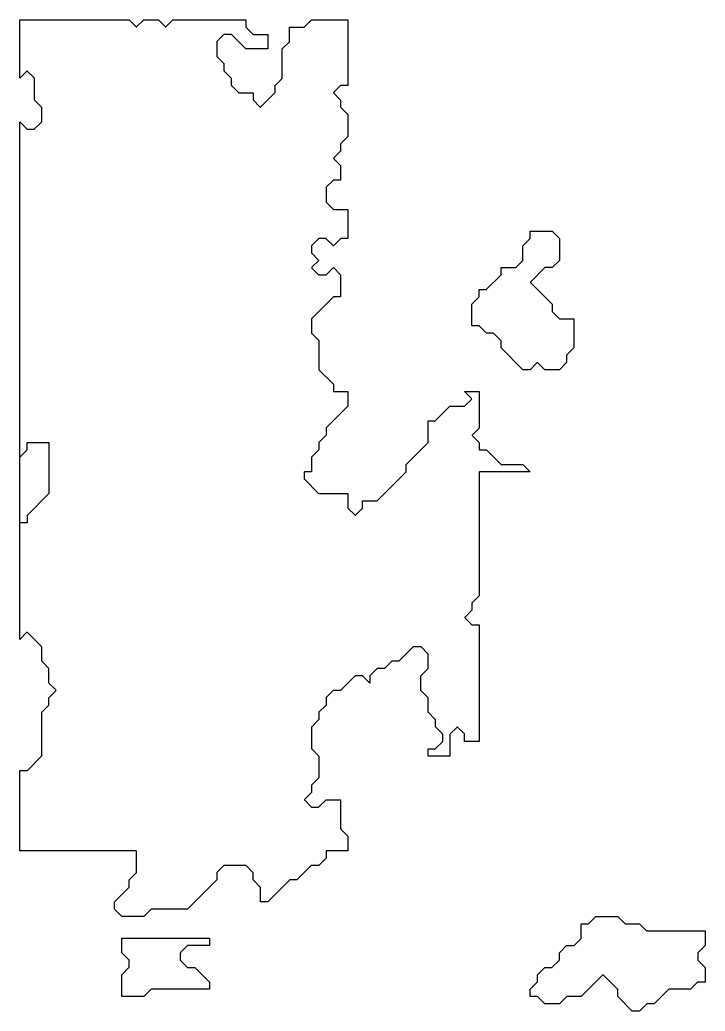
# Model space of a CAD drawing. Header units: metres. Extents: x 0 to 799, y 1 to 1100.
# Drawn here: x 468 to 562, y 963 to 1099 of the extents above; entities that cross this region are included whole.
import ezdxf

# ---------------------------------------------------------------- set-up
doc = ezdxf.new("R2010")
doc.units = ezdxf.units.M
doc.layers.add('forest', color=7, linetype='Continuous')
doc.layers.add('forestfragmentation', color=7, linetype='Continuous')

msp = doc.modelspace()

# ---------------------------------------------------------------- linework, layer by layer
at = {"layer": 'forest', "color": 191}
for points in [[(468, 1014), (468, 1014), (468, 1085), (468, 1085), (468, 1085), (468.97, 1084.03), (468.98, 1084.02), (468.99, 1084.02), (468.99, 1084.01), (469, 1084.01), (469.01, 1084), (469.02, 1084), (469.03, 1084), (469.04, 1084), (469.96, 1084), (469.97, 1084), (469.98, 1084), (469.99, 1084), (470, 1084.01), (470.01, 1084.01), (470.01, 1084.02), (470.02, 1084.02), (470.03, 1084.03), (470.97, 1084.97), (470.98, 1084.98), (470.98, 1084.99), (470.99, 1084.99), (470.99, 1085), (471, 1085.01), (471, 1085.02), (471, 1085.03), (471, 1085.04), (471, 1086.96), (471, 1086.97), (471, 1086.98), (471, 1086.99), (470.99, 1087), (470.99, 1087.01), (470.98, 1087.01), (470.98, 1087.02), (470.97, 1087.03), (470, 1088), (470, 1088), (470, 1088), (470, 1090.96), (470, 1090.97), (470, 1090.98), (470, 1090.99), (469.99, 1091), (469.99, 1091.01), (469.98, 1091.01), (469.98, 1091.02), (469.97, 1091.03), (469.07, 1091.93), (469.06, 1091.94), (469.06, 1091.94), (469.05, 1091.95), (469.04, 1091.95), (469.03, 1091.95), (469.02, 1091.96), (469.01, 1091.96), (469, 1091.96), (468.99, 1091.96), (468.98, 1091.96), (468.97, 1091.95), (468.96, 1091.95), (468.95, 1091.95), (468.94, 1091.94), (468.94, 1091.94), (468.93, 1091.93), (468, 1091), (468, 1091), (468, 1091), (468, 1099), (468, 1099), (468, 1099), (483, 1099), (483, 1099), (483, 1099), (483.93, 1098.07), (483.94, 1098.06), (483.94, 1098.06), (483.95, 1098.05), (483.96, 1098.05), (483.97, 1098.05), (483.98, 1098.04), (483.99, 1098.04), (484, 1098.04), (484.01, 1098.04), (484.02, 1098.04), (484.03, 1098.05), (484.04, 1098.05), (484.05, 1098.05), (484.06, 1098.06), (484.06, 1098.06), (484.07, 1098.07), (485, 1099), (485, 1099), (485, 1099), (487, 1099), (487, 1099), (487, 1099), (487.93, 1098.07), (487.94, 1098.06), (487.94, 1098.06), (487.95, 1098.05), (487.96, 1098.05), (487.97, 1098.05), (487.98, 1098.04), (487.99, 1098.04), (488, 1098.04), (488.01, 1098.04), (488.02, 1098.04), (488.03, 1098.05), (488.04, 1098.05), (488.05, 1098.05), (488.06, 1098.06), (488.06, 1098.06), (488.07, 1098.07), (489, 1099), (489, 1099), (489, 1099), (499, 1099), (499, 1099), (499, 1099), (499, 1098.04), (499, 1098.03), (499, 1098.02), (499, 1098.01), (499.01, 1098), (499.01, 1097.99), (499.02, 1097.99), (499.02, 1097.98), (499.03, 1097.97), (499.97, 1097.03), (499.98, 1097.02), (499.99, 1097.02), (499.99, 1097.01), (500, 1097.01), (500.01, 1097), (500.02, 1097), (500.03, 1097), (500.04, 1097), (502, 1097), (502, 1097), (502, 1097), (502, 1095), (502, 1095), (502, 1095), (499, 1095), (499, 1095), (499, 1095), (497.03, 1096.97), (497.02, 1096.98), (497.01, 1096.98), (497.01, 1096.99), (497, 1096.99), (496.99, 1097), (496.98, 1097), (496.97, 1097), (496.96, 1097), (496.04, 1097), (496.03, 1097), (496.02, 1097), (496.01, 1097), (496, 1096.99), (495.99, 1096.99), (495.99, 1096.98), (495.98, 1096.98), (495.97, 1096.97), (495.03, 1096.03), (495.02, 1096.02), (495.02, 1096.01), (495.01, 1096.01), (495.01, 1096), (495, 1095.99), (495, 1095.98), (495, 1095.97), (495, 1095.96), (495, 1094.04), (495, 1094.03), (495, 1094.02), (495, 1094.01), (495.01, 1094), (495.01, 1093.99), (495.02, 1093.99), (495.02, 1093.98), (495.03, 1093.97), (496, 1093), (496, 1093), (496, 1093), (496, 1092.04), (496, 1092.03), (496, 1092.02), (496, 1092.01), (496.01, 1092), (496.01, 1091.99), (496.02, 1091.99), (496.02, 1091.98), (496.03, 1091.97), (497, 1091), (497, 1091), (497, 1091), (497, 1090.04), (497, 1090.03), (497, 1090.02), (497, 1090.01), (497.01, 1090), (497.01, 1089.99), (497.02, 1089.99), (497.02, 1089.98), (497.03, 1089.97), (497.97, 1089.03), (497.98, 1089.02), (497.99, 1089.02), (497.99, 1089.01), (498, 1089.01), (498.01, 1089), (498.02, 1089), (498.03, 1089), (498.04, 1089), (500, 1089), (500, 1089), (500, 1089), (500, 1088.04), (500, 1088.03), (500, 1088.02), (500, 1088.01), (500.01, 1088), (500.01, 1087.99), (500.02, 1087.99), (500.02, 1087.98), (500.03, 1087.97), (500.93, 1087.07), (500.94, 1087.06), (500.94, 1087.06), (500.95, 1087.05), (500.96, 1087.05), (500.97, 1087.05), (500.98, 1087.04), (500.99, 1087.04), (501, 1087.04), (501.01, 1087.04), (501.02, 1087.04), (501.03, 1087.05), (501.04, 1087.05), (501.05, 1087.05), (501.06, 1087.06), (501.06, 1087.06), (501.07, 1087.07), (502.97, 1088.97), (502.98, 1088.98), (502.98, 1088.99), (502.99, 1088.99), (502.99, 1089), (503, 1089.01), (503, 1089.02), (503, 1089.03), (503, 1089.04), (503, 1090), (503, 1090), (503, 1090), (503.97, 1090.97), (503.98, 1090.98), (503.98, 1090.99), (503.99, 1090.99), (503.99, 1091), (504, 1091.01), (504, 1091.02), (504, 1091.03), (504, 1091.04), (504, 1095), (504, 1095), (504, 1095), (504.97, 1095.97), (504.98, 1095.98), (504.98, 1095.99), (504.99, 1095.99), (504.99, 1096), (505, 1096.01), (505, 1096.02), (505, 1096.03), (505, 1096.04), (505, 1098), (505, 1098), (505, 1098), (506.96, 1098), (506.97, 1098), (506.98, 1098), (506.99, 1098), (507, 1098.01), (507.01, 1098.01), (507.01, 1098.02), (507.02, 1098.02), (507.03, 1098.03), (508, 1099), (508, 1099), (508, 1099), (513, 1099), (513, 1099), (513, 1099), (513, 1090), (513, 1090), (513, 1090), (512.04, 1090), (512.03, 1090), (512.02, 1090), (512.01, 1090), (512, 1089.99), (511.99, 1089.99), (511.99, 1089.98), (511.98, 1089.98), (511.97, 1089.97), (511.07, 1089.07), (511.06, 1089.06), (511.06, 1089.06), (511.05, 1089.05), (511.05, 1089.04), (511.05, 1089.03), (511.04, 1089.02), (511.04, 1089.01), (511.04, 1089), (511.04, 1088.99), (511.04, 1088.98), (511.05, 1088.97), (511.05, 1088.96), (511.05, 1088.95), (511.06, 1088.94), (511.06, 1088.94), (511.07, 1088.93), (512, 1088), (512, 1088), (512, 1088), (512, 1087.04), (512, 1087.03), (512, 1087.02), (512, 1087.01), (512.01, 1087), (512.01, 1086.99), (512.02, 1086.99), (512.02, 1086.98), (512.03, 1086.97), (513, 1086), (513, 1086), (513, 1086), (513, 1083), (513, 1083), (513, 1083), (512.03, 1082.03), (512.02, 1082.02), (512.02, 1082.01), (512.01, 1082.01), (512.01, 1082), (512, 1081.99), (512, 1081.98), (512, 1081.97), (512, 1081.96), (512, 1081), (512, 1081), (512, 1081), (511.07, 1080.07), (511.06, 1080.06), (511.06, 1080.06), (511.05, 1080.05), (511.05, 1080.04), (511.05, 1080.03), (511.04, 1080.02), (511.04, 1080.01), (511.04, 1080), (511.04, 1079.99), (511.04, 1079.98), (511.05, 1079.97), (511.05, 1079.96), (511.05, 1079.95), (511.06, 1079.94), (511.06, 1079.94), (511.07, 1079.93), (512, 1079), (512, 1079), (512, 1079), (512, 1077), (512, 1077), (512, 1077), (511.04, 1077), (511.03, 1077), (511.02, 1077), (511.01, 1077), (511, 1076.99), (510.99, 1076.99), (510.99, 1076.98), (510.98, 1076.98), (510.97, 1076.97), (510.03, 1076.03), (510.02, 1076.02), (510.02, 1076.01), (510.01, 1076.01), (510.01, 1076), (510, 1075.99), (510, 1075.98), (510, 1075.97), (510, 1075.96), (510, 1074.04), (510, 1074.03), (510, 1074.02), (510, 1074.01), (510.01, 1074), (510.01, 1073.99), (510.02, 1073.99), (510.02, 1073.98), (510.03, 1073.97), (510.97, 1073.03), (510.98, 1073.02), (510.99, 1073.02), (510.99, 1073.01), (511, 1073.01), (511.01, 1073), (511.02, 1073), (511.03, 1073), (511.04, 1073), (513, 1073), (513, 1073), (513, 1073), (513, 1069), (513, 1069), (513, 1069), (512.04, 1069), (512.03, 1069), (512.02, 1069), (512.01, 1069), (512, 1068.99), (511.99, 1068.99), (511.99, 1068.98), (511.98, 1068.98), (511.97, 1068.97), (511, 1068), (511, 1068), (511, 1068), (510.03, 1068.97), (510.02, 1068.98), (510.01, 1068.98), (510.01, 1068.99), (510, 1068.99), (509.99, 1069), (509.98, 1069), (509.97, 1069), (509.96, 1069), (509.04, 1069), (509.03, 1069), (509.02, 1069), (509.01, 1069), (509, 1068.99), (508.99, 1068.99), (508.99, 1068.98), (508.98, 1068.98), (508.97, 1068.97), (508.03, 1068.03), (508.02, 1068.02), (508.02, 1068.01), (508.01, 1068.01), (508.01, 1068), (508, 1067.99), (508, 1067.98), (508, 1067.97), (508, 1067.96), (508, 1067.04), (508, 1067.03), (508, 1067.02), (508, 1067.01), (508.01, 1067), (508.01, 1066.99), (508.02, 1066.99), (508.02, 1066.98), (508.03, 1066.97), (509, 1066), (509, 1066), (509, 1066), (508.07, 1065.07), (508.06, 1065.06), (508.06, 1065.06), (508.05, 1065.05), (508.05, 1065.04), (508.05, 1065.03), (508.04, 1065.02), (508.04, 1065.01), (508.04, 1065), (508.04, 1064.99), (508.04, 1064.98), (508.05, 1064.97), (508.05, 1064.96), (508.05, 1064.95), (508.06, 1064.94), (508.06, 1064.94), (508.07, 1064.93), (508.97, 1064.03), (508.98, 1064.02), (508.99, 1064.02), (508.99, 1064.01), (509, 1064.01), (509.01, 1064), (509.02, 1064), (509.03, 1064), (509.04, 1064), (509.96, 1064), (509.97, 1064), (509.98, 1064), (509.99, 1064), (510, 1064.01), (510.01, 1064.01), (510.01, 1064.02), (510.02, 1064.02), (510.03, 1064.03), (511, 1065), (511, 1065), (511, 1065), (512, 1064), (512, 1064), (512, 1064), (512, 1061), (512, 1061), (512, 1061), (511.04, 1061), (511.03, 1061), (511.02, 1061), (511.01, 1061), (511, 1060.99), (510.99, 1060.99), (510.99, 1060.98), (510.98, 1060.98), (510.97, 1060.97), (508.03, 1058.03), (508.02, 1058.02), (508.02, 1058.01), (508.01, 1058.01), (508.01, 1058), (508, 1057.99), (508, 1057.98), (508, 1057.97), (508, 1057.96), (508, 1056.04), (508, 1056.03), (508, 1056.02), (508, 1056.01), (508.01, 1056), (508.01, 1055.99), (508.02, 1055.99), (508.02, 1055.98), (508.03, 1055.97), (509, 1055), (509, 1055), (509, 1055), (509, 1051.04), (509, 1051.03), (509, 1051.02), (509, 1051.01), (509.01, 1051), (509.01, 1050.99), (509.02, 1050.99), (509.02, 1050.98), (509.03, 1050.97), (511, 1049), (511, 1049), (511, 1049), (511, 1048.1), (511, 1048.09), (511, 1048.08), (511, 1048.07), (511.01, 1048.06), (511.01, 1048.05), (511.02, 1048.04), (511.02, 1048.04), (511.03, 1048.03), (511.04, 1048.02), (511.04, 1048.02), (511.05, 1048.01), (511.06, 1048.01), (511.07, 1048), (511.08, 1048), (511.09, 1048), (511.1, 1048), (513, 1048), (513, 1048), (513, 1048), (513, 1046), (513, 1046), (513, 1046), (510.03, 1043.03), (510.02, 1043.02), (510.02, 1043.01), (510.01, 1043.01), (510.01, 1043), (510, 1042.99), (510, 1042.98), (510, 1042.97), (510, 1042.96), (510, 1042), (510, 1042), (510, 1042), (509.03, 1041.03), (509.02, 1041.02), (509.02, 1041.01), (509.01, 1041.01), (509.01, 1041), (509, 1040.99), (509, 1040.98), (509, 1040.97), (509, 1040.96), (509, 1040), (509, 1040), (509, 1040), (508.03, 1039.03), (508.02, 1039.02), (508.02, 1039.01), (508.01, 1039.01), (508.01, 1039), (508, 1038.99), (508, 1038.98), (508, 1038.97), (508, 1038.96), (508, 1037), (508, 1037), (508, 1037), (507.1, 1037), (507.09, 1037), (507.08, 1037), (507.07, 1037), (507.06, 1036.99), (507.05, 1036.99), (507.04, 1036.98), (507.04, 1036.98), (507.03, 1036.97), (507.02, 1036.96), (507.02, 1036.96), (507.01, 1036.95), (507.01, 1036.94), (507, 1036.93), (507, 1036.92), (507, 1036.91), (507, 1036.9), (507, 1036.04), (507, 1036.03), (507, 1036.02), (507, 1036.01), (507.01, 1036), (507.01, 1035.99), (507.02, 1035.99), (507.02, 1035.98), (507.03, 1035.97), (508.97, 1034.03), (508.98, 1034.02), (508.99, 1034.02), (508.99, 1034.01), (509, 1034.01), (509.01, 1034), (509.02, 1034), (509.03, 1034), (509.04, 1034), (513, 1034), (513, 1034), (513, 1034), (513, 1032.04), (513, 1032.03), (513, 1032.02), (513, 1032.01), (513.01, 1032), (513.01, 1031.99), (513.02, 1031.99), (513.02, 1031.98), (513.03, 1031.97), (513.93, 1031.07), (513.94, 1031.06), (513.94, 1031.06), (513.95, 1031.05), (513.96, 1031.05), (513.97, 1031.05), (513.98, 1031.04), (513.99, 1031.04), (514, 1031.04), (514.01, 1031.04), (514.02, 1031.04), (514.03, 1031.05), (514.04, 1031.05), (514.05, 1031.05), (514.06, 1031.06), (514.06, 1031.06), (514.07, 1031.07), (514.97, 1031.97), (514.98, 1031.98), (514.98, 1031.99), (514.99, 1031.99), (514.99, 1032), (515, 1032.01), (515, 1032.02), (515, 1032.03), (515, 1032.04), (515, 1033), (515, 1033), (515, 1033), (516.96, 1033), (516.97, 1033), (516.98, 1033), (516.99, 1033), (517, 1033.01), (517.01, 1033.01), (517.01, 1033.02), (517.02, 1033.02), (517.03, 1033.03), (520.97, 1036.97), (520.98, 1036.98), (520.98, 1036.99), (520.99, 1036.99), (520.99, 1037), (521, 1037.01), (521, 1037.02), (521, 1037.03), (521, 1037.04), (521, 1038), (521, 1038), (521, 1038), (523.97, 1040.97), (523.98, 1040.98), (523.98, 1040.99), (523.99, 1040.99), (523.99, 1041), (524, 1041.01), (524, 1041.02), (524, 1041.03), (524, 1041.04), (524, 1044), (524, 1044), (524, 1044), (524.96, 1044), (524.97, 1044), (524.98, 1044), (524.99, 1044), (525, 1044.01), (525.01, 1044.01), (525.01, 1044.02), (525.02, 1044.02), (525.03, 1044.03), (527, 1046), (527, 1046), (527, 1046), (528.96, 1046), (528.97, 1046), (528.98, 1046), (528.99, 1046), (529, 1046.01), (529.01, 1046.01), (529.01, 1046.02), (529.02, 1046.02), (529.03, 1046.03), (529.93, 1046.93), (529.94, 1046.94), (529.94, 1046.94), (529.95, 1046.95), (529.95, 1046.96), (529.95, 1046.97), (529.96, 1046.98), (529.96, 1046.99), (529.96, 1047), (529.96, 1047.01), (529.96, 1047.02), (529.95, 1047.03), (529.95, 1047.04), (529.95, 1047.05), (529.94, 1047.06), (529.94, 1047.06), (529.93, 1047.07), (529, 1048), (529, 1048), (529, 1048), (531, 1048), (531, 1048), (531, 1048), (531, 1043), (531, 1043), (531, 1043), (530.07, 1042.07), (530.06, 1042.06), (530.06, 1042.06), (530.05, 1042.05), (530.05, 1042.04), (530.05, 1042.03), (530.04, 1042.02), (530.04, 1042.01), (530.04, 1042), (530.04, 1041.99), (530.04, 1041.98), (530.05, 1041.97), (530.05, 1041.96), (530.05, 1041.95), (530.06, 1041.94), (530.06, 1041.94), (530.07, 1041.93), (531, 1041), (531, 1041), (531, 1041), (531, 1040.1), (531, 1040.09), (531, 1040.08), (531, 1040.07), (531.01, 1040.06), (531.01, 1040.05), (531.02, 1040.04), (531.02, 1040.04), (531.03, 1040.03), (531.04, 1040.02), (531.04, 1040.02), (531.05, 1040.01), (531.06, 1040.01), (531.07, 1040), (531.08, 1040), (531.09, 1040), (531.1, 1040), (532, 1040), (532, 1040), (532, 1040), (533.97, 1038.03), (533.98, 1038.02), (533.99, 1038.02), (533.99, 1038.01), (534, 1038.01), (534.01, 1038), (534.02, 1038), (534.03, 1038), (534.04, 1038), (537, 1038), (537, 1038), (537, 1038), (538, 1037), (538, 1037), (538, 1037), (531.1, 1037), (531.09, 1037), (531.08, 1037), (531.07, 1037), (531.06, 1036.99), (531.05, 1036.99), (531.04, 1036.98), (531.04, 1036.98), (531.03, 1036.97), (531.02, 1036.96), (531.02, 1036.96), (531.01, 1036.95), (531.01, 1036.94), (531, 1036.93), (531, 1036.92), (531, 1036.91), (531, 1036.9), (531, 1020), (531, 1020), (531, 1020), (530.03, 1019.03), (530.02, 1019.02), (530.02, 1019.01), (530.01, 1019.01), (530.01, 1019), (530, 1018.99), (530, 1018.98), (530, 1018.97), (530, 1018.96), (530, 1018), (530, 1018), (530, 1018), (529.07, 1017.07), (529.06, 1017.06), (529.06, 1017.06), (529.05, 1017.05), (529.05, 1017.04), (529.05, 1017.03), (529.04, 1017.02), (529.04, 1017.01), (529.04, 1017), (529.04, 1016.99), (529.04, 1016.98), (529.05, 1016.97), (529.05, 1016.96), (529.05, 1016.95), (529.06, 1016.94), (529.06, 1016.94), (529.07, 1016.93), (529.97, 1016.03), (529.98, 1016.02), (529.99, 1016.02), (529.99, 1016.01), (530, 1016.01), (530.01, 1016), (530.02, 1016), (530.03, 1016), (530.04, 1016), (531, 1016), (531, 1016), (531, 1016), (531, 1000), (531, 1000), (531, 1000), (529, 1000), (529, 1000), (529, 1000), (529, 1000.96), (529, 1000.97), (529, 1000.98), (529, 1000.99), (528.99, 1001), (528.99, 1001.01), (528.98, 1001.01), (528.98, 1001.02), (528.97, 1001.03), (528.07, 1001.93), (528.06, 1001.94), (528.06, 1001.94), (528.05, 1001.95), (528.04, 1001.95), (528.03, 1001.95), (528.02, 1001.96), (528.01, 1001.96), (528, 1001.96), (527.99, 1001.96), (527.98, 1001.96), (527.97, 1001.95), (527.96, 1001.95), (527.95, 1001.95), (527.94, 1001.94), (527.94, 1001.94), (527.93, 1001.93), (527.03, 1001.03), (527.02, 1001.02), (527.02, 1001.01), (527.01, 1001.01), (527.01, 1001), (527, 1000.99), (527, 1000.98), (527, 1000.97), (527, 1000.96), (527, 998), (527, 998), (527, 998), (524, 998), (524, 998), (524, 998), (524, 999), (524, 999), (524, 999), (524.96, 999), (524.97, 999), (524.98, 999), (524.99, 999), (525, 999.01), (525.01, 999.01), (525.01, 999.02), (525.02, 999.02), (525.03, 999.03), (525.97, 999.97), (525.98, 999.98), (525.98, 999.99), (525.99, 999.99), (525.99, 1000), (526, 1000.01), (526, 1000.02), (526, 1000.03), (526, 1000.04), (526, 1000.96), (526, 1000.97), (526, 1000.98), (526, 1000.99), (525.99, 1001), (525.99, 1001.01), (525.98, 1001.01), (525.98, 1001.02), (525.97, 1001.03), (525, 1002), (525, 1002), (525, 1002), (525, 1002.96), (525, 1002.97), (525, 1002.98), (525, 1002.99), (524.99, 1003), (524.99, 1003.01), (524.98, 1003.01), (524.98, 1003.02), (524.97, 1003.03), (524, 1004), (524, 1004), (524, 1004), (524, 1005.96), (524, 1005.97), (524, 1005.98), (524, 1005.99), (523.99, 1006), (523.99, 1006.01), (523.98, 1006.01), (523.98, 1006.02), (523.97, 1006.03), (523, 1007), (523, 1007), (523, 1007), (523, 1009), (523, 1009), (523, 1009), (523.97, 1009.97), (523.98, 1009.98), (523.98, 1009.99), (523.99, 1009.99), (523.99, 1010), (524, 1010.01), (524, 1010.02), (524, 1010.03), (524, 1010.04), (524, 1011.96), (524, 1011.97), (524, 1011.98), (524, 1011.99), (523.99, 1012), (523.99, 1012.01), (523.98, 1012.01), (523.98, 1012.02), (523.97, 1012.03), (523.03, 1012.97), (523.02, 1012.98), (523.01, 1012.98), (523.01, 1012.99), (523, 1012.99), (522.99, 1013), (522.98, 1013), (522.97, 1013), (522.96, 1013), (522.04, 1013), (522.03, 1013), (522.02, 1013), (522.01, 1013), (522, 1012.99), (521.99, 1012.99), (521.99, 1012.98), (521.98, 1012.98), (521.97, 1012.97), (520, 1011), (520, 1011), (520, 1011), (519.04, 1011), (519.03, 1011), (519.02, 1011), (519.01, 1011), (519, 1010.99), (518.99, 1010.99), (518.99, 1010.98), (518.98, 1010.98), (518.97, 1010.97), (518, 1010), (518, 1010), (518, 1010), (517.04, 1010), (517.03, 1010), (517.02, 1010), (517.01, 1010), (517, 1009.99), (516.99, 1009.99), (516.99, 1009.98), (516.98, 1009.98), (516.97, 1009.97), (516.03, 1009.03), (516.02, 1009.02), (516.02, 1009.01), (516.01, 1009.01), (516.01, 1009), (516, 1008.99), (516, 1008.98), (516, 1008.97), (516, 1008.96), (516, 1008), (516, 1008), (516, 1008), (515.03, 1008.97), (515.02, 1008.98), (515.01, 1008.98), (515.01, 1008.99), (515, 1008.99), (514.99, 1009), (514.98, 1009), (514.97, 1009), (514.96, 1009), (514.04, 1009), (514.03, 1009), (514.02, 1009), (514.01, 1009), (514, 1008.99), (513.99, 1008.99), (513.99, 1008.98), (513.98, 1008.98), (513.97, 1008.97), (512, 1007), (512, 1007), (512, 1007), (511.04, 1007), (511.03, 1007), (511.02, 1007), (511.01, 1007), (511, 1006.99), (510.99, 1006.99), (510.99, 1006.98), (510.98, 1006.98), (510.97, 1006.97), (510.03, 1006.03), (510.02, 1006.02), (510.02, 1006.01), (510.01, 1006.01), (510.01, 1006), (510, 1005.99), (510, 1005.98), (510, 1005.97), (510, 1005.96), (510, 1005), (510, 1005), (510, 1005), (509.03, 1004.03), (509.02, 1004.02), (509.02, 1004.01), (509.01, 1004.01), (509.01, 1004), (509, 1003.99), (509, 1003.98), (509, 1003.97), (509, 1003.96), (509, 1003), (509, 1003), (509, 1003), (508.03, 1002.03), (508.02, 1002.02), (508.02, 1002.01), (508.01, 1002.01), (508.01, 1002), (508, 1001.99), (508, 1001.98), (508, 1001.97), (508, 1001.96), (508, 999.04), (508, 999.03), (508, 999.02), (508, 999.01), (508.01, 999), (508.01, 998.99), (508.02, 998.99), (508.02, 998.98), (508.03, 998.97), (509, 998), (509, 998), (509, 998), (509, 995), (509, 995), (509, 995), (508.03, 994.03), (508.02, 994.02), (508.02, 994.01), (508.01, 994.01), (508.01, 994), (508, 993.99), (508, 993.98), (508, 993.97), (508, 993.96), (508, 993), (508, 993), (508, 993), (507.07, 992.07), (507.06, 992.06), (507.06, 992.06), (507.05, 992.05), (507.05, 992.04), (507.05, 992.03), (507.04, 992.02), (507.04, 992.01), (507.04, 992), (507.04, 991.99), (507.04, 991.98), (507.05, 991.97), (507.05, 991.96), (507.05, 991.95), (507.06, 991.94), (507.06, 991.94), (507.07, 991.93), (507.97, 991.03), (507.98, 991.02), (507.99, 991.02), (507.99, 991.01), (508, 991.01), (508.01, 991), (508.02, 991), (508.03, 991), (508.04, 991), (508.96, 991), (508.97, 991), (508.98, 991), (508.99, 991), (509, 991.01), (509.01, 991.01), (509.01, 991.02), (509.02, 991.02), (509.03, 991.03), (510, 992), (510, 992), (510, 992), (512, 992), (512, 992), (512, 992), (512, 988.04), (512, 988.03), (512, 988.02), (512, 988.01), (512.01, 988), (512.01, 987.99), (512.02, 987.99), (512.02, 987.98), (512.03, 987.97), (513, 987), (513, 987), (513, 987), (513, 985), (513, 985), (513, 985), (510.1, 985), (510.09, 985), (510.08, 985), (510.07, 985), (510.06, 984.99), (510.05, 984.99), (510.04, 984.98), (510.04, 984.98), (510.03, 984.97), (510.02, 984.96), (510.02, 984.96), (510.01, 984.95), (510.01, 984.94), (510, 984.93), (510, 984.92), (510, 984.91), (510, 984.9), (510, 984), (510, 984), (510, 984), (509, 983), (509, 983), (509, 983), (508.04, 983), (508.03, 983), (508.02, 983), (508.01, 983), (508, 982.99), (507.99, 982.99), (507.99, 982.98), (507.98, 982.98), (507.97, 982.97), (506, 981), (506, 981), (506, 981), (505.04, 981), (505.03, 981), (505.02, 981), (505.01, 981), (505, 980.99), (504.99, 980.99), (504.99, 980.98), (504.98, 980.98), (504.97, 980.97), (502, 978), (502, 978), (502, 978), (501, 978), (501, 978), (501, 978), (501, 979.96), (501, 979.97), (501, 979.98), (501, 979.99), (500.99, 980), (500.99, 980.01), (500.98, 980.01), (500.98, 980.02), (500.97, 980.03), (500, 981), (500, 981), (500, 981), (500, 981.96), (500, 981.97), (500, 981.98), (500, 981.99), (499.99, 982), (499.99, 982.01), (499.98, 982.01), (499.98, 982.02), (499.97, 982.03), (499.03, 982.97), (499.02, 982.98), (499.01, 982.98), (499.01, 982.99), (499, 982.99), (498.99, 983), (498.98, 983), (498.97, 983), (498.96, 983), (496.04, 983), (496.03, 983), (496.02, 983), (496.01, 983), (496, 982.99), (495.99, 982.99), (495.99, 982.98), (495.98, 982.98), (495.97, 982.97), (495.03, 982.03), (495.02, 982.02), (495.02, 982.01), (495.01, 982.01), (495.01, 982), (495, 981.99), (495, 981.98), (495, 981.97), (495, 981.96), (495, 981), (495, 981), (495, 981), (491, 977), (491, 977), (491, 977), (486.04, 977), (486.03, 977), (486.02, 977), (486.01, 977), (486, 976.99), (485.99, 976.99), (485.99, 976.98), (485.98, 976.98), (485.97, 976.97), (485, 976), (485, 976), (485, 976), (482, 976), (482, 976), (482, 976), (481, 977), (481, 977), (481, 977), (481, 978), (481, 978), (481, 978), (482.97, 979.97), (482.98, 979.98), (482.98, 979.99), (482.99, 979.99), (482.99, 980), (483, 980.01), (483, 980.02), (483, 980.03), (483, 980.04), (483, 981), (483, 981), (483, 981), (483.97, 981.97), (483.98, 981.98), (483.98, 981.99), (483.99, 981.99), (483.99, 982), (484, 982.01), (484, 982.02), (484, 982.03), (484, 982.04), (484, 984.9), (484, 984.91), (484, 984.92), (484, 984.93), (483.99, 984.94), (483.99, 984.95), (483.98, 984.96), (483.98, 984.96), (483.97, 984.97), (483.96, 984.98), (483.96, 984.98), (483.95, 984.99), (483.94, 984.99), (483.93, 985), (483.92, 985), (483.91, 985), (483.9, 985), (468, 985), (468, 985), (468, 985), (468, 996), (468, 996), (468, 996), (468.96, 996), (468.97, 996), (468.98, 996), (468.99, 996), (469, 996.01), (469.01, 996.01), (469.01, 996.02), (469.02, 996.02), (469.03, 996.03), (470.97, 997.97), (470.98, 997.98), (470.98, 997.99), (470.99, 997.99), (470.99, 998), (471, 998.01), (471, 998.02), (471, 998.03), (471, 998.04), (471, 1004), (471, 1004), (471, 1004), (471.97, 1004.97), (471.98, 1004.98), (471.98, 1004.99), (471.99, 1004.99), (471.99, 1005), (472, 1005.01), (472, 1005.02), (472, 1005.03), (472, 1005.04), (472, 1006), (472, 1006), (472, 1006), (472.93, 1006.93), (472.94, 1006.94), (472.94, 1006.94), (472.95, 1006.95), (472.95, 1006.96), (472.95, 1006.97), (472.96, 1006.98), (472.96, 1006.99), (472.96, 1007), (472.96, 1007.01), (472.96, 1007.02), (472.95, 1007.03), (472.95, 1007.04), (472.95, 1007.05), (472.94, 1007.06), (472.94, 1007.06), (472.93, 1007.07), (472, 1008), (472, 1008), (472, 1008), (472, 1009.96), (472, 1009.97), (472, 1009.98), (472, 1009.99), (471.99, 1010), (471.99, 1010.01), (471.98, 1010.01), (471.98, 1010.02), (471.97, 1010.03), (471, 1011), (471, 1011), (471, 1011), (471, 1012.96), (471, 1012.97), (471, 1012.98), (471, 1012.99), (470.99, 1013), (470.99, 1013.01), (470.98, 1013.01), (470.98, 1013.02), (470.97, 1013.03), (469.07, 1014.93), (469.06, 1014.94), (469.06, 1014.94), (469.05, 1014.95), (469.04, 1014.95), (469.03, 1014.95), (469.02, 1014.96), (469.01, 1014.96), (469, 1014.96), (468.99, 1014.96), (468.98, 1014.96), (468.97, 1014.95), (468.96, 1014.95), (468.95, 1014.95), (468.94, 1014.94), (468.94, 1014.94), (468.93, 1014.93), (468, 1014), (468, 1014)], [(530, 1057), (530, 1057), (530, 1060), (530, 1060), (530, 1060), (530.97, 1060.97), (530.98, 1060.98), (530.98, 1060.99), (530.99, 1060.99), (530.99, 1061), (531, 1061.01), (531, 1061.02), (531, 1061.03), (531, 1061.04), (531, 1062), (531, 1062), (531, 1062), (531.96, 1062), (531.97, 1062), (531.98, 1062), (531.99, 1062), (532, 1062.01), (532.01, 1062.01), (532.01, 1062.02), (532.02, 1062.02), (532.03, 1062.03), (533.97, 1063.97), (533.98, 1063.98), (533.98, 1063.99), (533.99, 1063.99), (533.99, 1064), (534, 1064.01), (534, 1064.02), (534, 1064.03), (534, 1064.04), (534, 1065), (534, 1065), (534, 1065), (535.96, 1065), (535.97, 1065), (535.98, 1065), (535.99, 1065), (536, 1065.01), (536.01, 1065.01), (536.01, 1065.02), (536.02, 1065.02), (536.03, 1065.03), (536.97, 1065.97), (536.98, 1065.98), (536.98, 1065.99), (536.99, 1065.99), (536.99, 1066), (537, 1066.01), (537, 1066.02), (537, 1066.03), (537, 1066.04), (537, 1068), (537, 1068), (537, 1068), (537.97, 1068.97), (537.98, 1068.98), (537.98, 1068.99), (537.99, 1068.99), (537.99, 1069), (538, 1069.01), (538, 1069.02), (538, 1069.03), (538, 1069.04), (538, 1070), (538, 1070), (538, 1070), (541, 1070), (541, 1070), (541, 1070), (542, 1069), (542, 1069), (542, 1069), (542, 1066), (542, 1066), (542, 1066), (541, 1065), (541, 1065), (541, 1065), (540.04, 1065), (540.03, 1065), (540.02, 1065), (540.01, 1065), (540, 1064.99), (539.99, 1064.99), (539.99, 1064.98), (539.98, 1064.98), (539.97, 1064.97), (538.07, 1063.07), (538.06, 1063.06), (538.06, 1063.06), (538.05, 1063.05), (538.05, 1063.04), (538.05, 1063.03), (538.04, 1063.02), (538.04, 1063.01), (538.04, 1063), (538.04, 1062.99), (538.04, 1062.98), (538.05, 1062.97), (538.05, 1062.96), (538.05, 1062.95), (538.06, 1062.94), (538.06, 1062.94), (538.07, 1062.93), (541, 1060), (541, 1060), (541, 1060), (541, 1059.04), (541, 1059.03), (541, 1059.02), (541, 1059.01), (541.01, 1059), (541.01, 1058.99), (541.02, 1058.99), (541.02, 1058.98), (541.03, 1058.97), (541.97, 1058.03), (541.98, 1058.02), (541.99, 1058.02), (541.99, 1058.01), (542, 1058.01), (542.01, 1058), (542.02, 1058), (542.03, 1058), (542.04, 1058), (544, 1058), (544, 1058), (544, 1058), (544, 1054), (544, 1054), (544, 1054), (543.03, 1053.03), (543.02, 1053.02), (543.02, 1053.01), (543.01, 1053.01), (543.01, 1053), (543, 1052.99), (543, 1052.98), (543, 1052.97), (543, 1052.96), (543, 1052), (543, 1052), (543, 1052), (542, 1051), (542, 1051), (542, 1051), (540, 1051), (540, 1051), (540, 1051), (539.07, 1051.93), (539.06, 1051.94), (539.06, 1051.94), (539.05, 1051.95), (539.04, 1051.95), (539.03, 1051.95), (539.02, 1051.96), (539.01, 1051.96), (539, 1051.96), (538.99, 1051.96), (538.98, 1051.96), (538.97, 1051.95), (538.96, 1051.95), (538.95, 1051.95), (538.94, 1051.94), (538.94, 1051.94), (538.93, 1051.93), (538, 1051), (538, 1051), (538, 1051), (537, 1051), (537, 1051), (537, 1051), (534, 1054), (534, 1054), (534, 1054), (534, 1054.96), (534, 1054.97), (534, 1054.98), (534, 1054.99), (533.99, 1055), (533.99, 1055.01), (533.98, 1055.01), (533.98, 1055.02), (533.97, 1055.03), (533.03, 1055.97), (533.02, 1055.98), (533.01, 1055.98), (533.01, 1055.99), (533, 1055.99), (532.99, 1056), (532.98, 1056), (532.97, 1056), (532.96, 1056), (532, 1056), (532, 1056), (532, 1056), (531.03, 1056.97), (531.02, 1056.98), (531.01, 1056.98), (531.01, 1056.99), (531, 1056.99), (530.99, 1057), (530.98, 1057), (530.97, 1057), (530.96, 1057), (530, 1057), (530, 1057)], [(538, 965), (538, 965), (538, 966), (538, 966), (538, 966), (538.97, 966.97), (538.98, 966.98), (538.98, 966.99), (538.99, 966.99), (538.99, 967), (539, 967.01), (539, 967.02), (539, 967.03), (539, 967.04), (539, 968), (539, 968), (539, 968), (540, 969), (540, 969), (540, 969), (540.96, 969), (540.97, 969), (540.98, 969), (540.99, 969), (541, 969.01), (541.01, 969.01), (541.01, 969.02), (541.02, 969.02), (541.03, 969.03), (541.97, 969.97), (541.98, 969.98), (541.98, 969.99), (541.99, 969.99), (541.99, 970), (542, 970.01), (542, 970.02), (542, 970.03), (542, 970.04), (542, 971), (542, 971), (542, 971), (543, 972), (543, 972), (543, 972), (543.96, 972), (543.97, 972), (543.98, 972), (543.99, 972), (544, 972.01), (544.01, 972.01), (544.01, 972.02), (544.02, 972.02), (544.03, 972.03), (544.97, 972.97), (544.98, 972.98), (544.98, 972.99), (544.99, 972.99), (544.99, 973), (545, 973.01), (545, 973.02), (545, 973.03), (545, 973.04), (545, 975), (545, 975), (545, 975), (545.96, 975), (545.97, 975), (545.98, 975), (545.99, 975), (546, 975.01), (546.01, 975.01), (546.01, 975.02), (546.02, 975.02), (546.03, 975.03), (547, 976), (547, 976), (547, 976), (550, 976), (550, 976), (550, 976), (550.97, 975.03), (550.98, 975.02), (550.99, 975.02), (550.99, 975.01), (551, 975.01), (551.01, 975), (551.02, 975), (551.03, 975), (551.04, 975), (553, 975), (553, 975), (553, 975), (553.97, 974.03), (553.98, 974.02), (553.99, 974.02), (553.99, 974.01), (554, 974.01), (554.01, 974), (554.02, 974), (554.03, 974), (554.04, 974), (562, 974), (562, 974), (562, 974), (562, 972), (562, 972), (562, 972), (561.03, 971.03), (561.02, 971.02), (561.02, 971.01), (561.01, 971.01), (561.01, 971), (561, 970.99), (561, 970.98), (561, 970.97), (561, 970.96), (561, 970.04), (561, 970.03), (561, 970.02), (561, 970.01), (561.01, 970), (561.01, 969.99), (561.02, 969.99), (561.02, 969.98), (561.03, 969.97), (562, 969), (562, 969), (562, 969), (562, 967), (562, 967), (562, 967), (561.04, 967), (561.03, 967), (561.02, 967), (561.01, 967), (561, 966.99), (560.99, 966.99), (560.99, 966.98), (560.98, 966.98), (560.97, 966.97), (560, 966), (560, 966), (560, 966), (557.04, 966), (557.03, 966), (557.02, 966), (557.01, 966), (557, 965.99), (556.99, 965.99), (556.99, 965.98), (556.98, 965.98), (556.97, 965.97), (555, 964), (555, 964), (555, 964), (554.04, 964), (554.03, 964), (554.02, 964), (554.01, 964), (554, 963.99), (553.99, 963.99), (553.99, 963.98), (553.98, 963.98), (553.97, 963.97), (553, 963), (553, 963), (553, 963), (552, 963), (552, 963), (552, 963), (550, 965), (550, 965), (550, 965), (550, 965.96), (550, 965.97), (550, 965.98), (550, 965.99), (549.99, 966), (549.99, 966.01), (549.98, 966.01), (549.98, 966.02), (549.97, 966.03), (548.07, 967.93), (548.06, 967.94), (548.06, 967.94), (548.05, 967.95), (548.04, 967.95), (548.03, 967.95), (548.02, 967.96), (548.01, 967.96), (548, 967.96), (547.99, 967.96), (547.98, 967.96), (547.97, 967.95), (547.96, 967.95), (547.95, 967.95), (547.94, 967.94), (547.94, 967.94), (547.93, 967.93), (545, 965), (545, 965), (545, 965), (543.04, 965), (543.03, 965), (543.02, 965), (543.01, 965), (543, 964.99), (542.99, 964.99), (542.99, 964.98), (542.98, 964.98), (542.97, 964.97), (542, 964), (542, 964), (542, 964), (540, 964), (540, 964), (540, 964), (539.03, 964.97), (539.02, 964.98), (539.01, 964.98), (539.01, 964.99), (539, 964.99), (538.99, 965), (538.98, 965), (538.97, 965), (538.96, 965), (538, 965), (538, 965)], [(482, 973), (482, 973), (494, 973), (494, 973), (494, 973), (494, 972), (494, 972), (494, 972), (491.04, 972), (491.03, 972), (491.02, 972), (491.01, 972), (491, 971.99), (490.99, 971.99), (490.99, 971.98), (490.98, 971.98), (490.97, 971.97), (490.03, 971.03), (490.02, 971.02), (490.02, 971.01), (490.01, 971.01), (490.01, 971), (490, 970.99), (490, 970.98), (490, 970.97), (490, 970.96), (490, 970.04), (490, 970.03), (490, 970.02), (490, 970.01), (490.01, 970), (490.01, 969.99), (490.02, 969.99), (490.02, 969.98), (490.03, 969.97), (490.97, 969.03), (490.98, 969.02), (490.99, 969.02), (490.99, 969.01), (491, 969.01), (491.01, 969), (491.02, 969), (491.03, 969), (491.04, 969), (492, 969), (492, 969), (492, 969), (494, 967), (494, 967), (494, 967), (494, 966), (494, 966), (494, 966), (486.04, 966), (486.03, 966), (486.02, 966), (486.01, 966), (486, 965.99), (485.99, 965.99), (485.99, 965.98), (485.98, 965.98), (485.97, 965.97), (485, 965), (485, 965), (485, 965), (482, 965), (482, 965), (482, 965), (482, 968), (482, 968), (482, 968), (482.97, 968.97), (482.98, 968.98), (482.98, 968.99), (482.99, 968.99), (482.99, 969), (483, 969.01), (483, 969.02), (483, 969.03), (483, 969.04), (483, 969.96), (483, 969.97), (483, 969.98), (483, 969.99), (482.99, 970), (482.99, 970.01), (482.98, 970.01), (482.98, 970.02), (482.97, 970.03), (482, 971), (482, 971), (482, 971), (482, 973), (482, 973)]]:
    msp.add_lwpolyline(points, dxfattribs=at)
at = {"layer": 'forestfragmentation', "color": 139}
msp.add_lwpolyline([(468, 1030), (468, 1030), (468, 1039), (468, 1039), (468, 1039), (468.97, 1039.97), (468.98, 1039.98), (468.98, 1039.99), (468.99, 1039.99), (468.99, 1040), (469, 1040.01), (469, 1040.02), (469, 1040.03), (469, 1040.04), (469, 1041), (469, 1041), (469, 1041), (472, 1041), (472, 1041), (472, 1041), (472, 1034), (472, 1034), (472, 1034), (469.03, 1031.03), (469.02, 1031.02), (469.02, 1031.01), (469.01, 1031.01), (469.01, 1031), (469, 1030.99), (469, 1030.98), (469, 1030.97), (469, 1030.96), (469, 1030), (469, 1030), (469, 1030), (468, 1030), (468, 1030)], dxfattribs=at)

doc.saveas('drawing.dxf')
